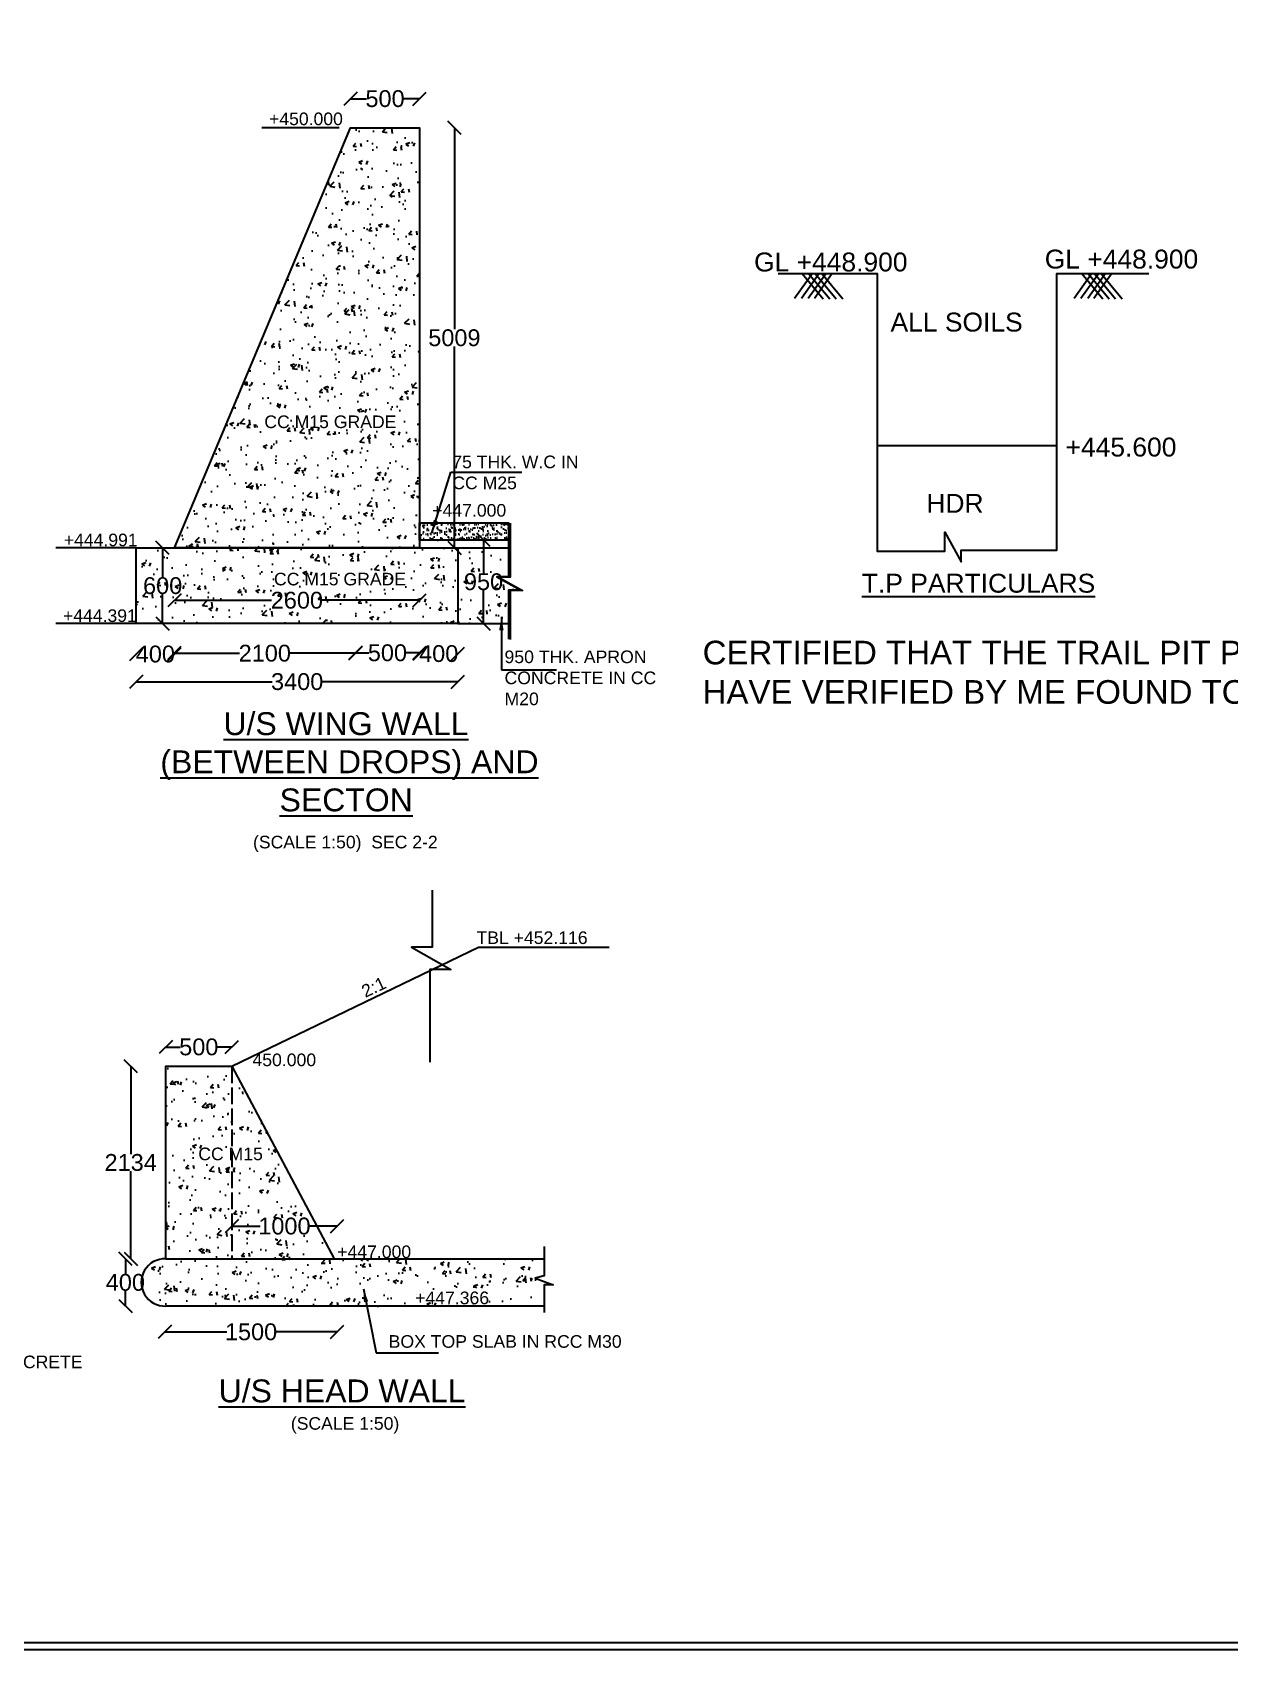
# Model space of a CAD drawing. Header units: millimetres. Extents: x 5124 to 6568637, y 2311 to 91879094.
# Drawn here: x 3711365 to 3719909, y 45930107 to 45941654 of the extents above; entities that cross this region are included whole.
import ezdxf

# ---------------------------------------------------------------- set-up
doc = ezdxf.new("R2010")
doc.units = ezdxf.units.MM
doc.header["$MEASUREMENT"] = 0
doc.linetypes.add('ACAD_ISO02W100', pattern=[15, 12, -3])
for name, color, linetype in [('DIMENSION', 7, 'Continuous'), ('DRAWING', 7, 'Continuous'), ('TEXT', 7, 'Continuous')]:
    doc.layers.add(name, color=color, linetype=linetype)
doc.styles.get("Standard").update_dxf_attribs({"font": 'arial.ttf', "height": 120})
doc.dimstyles.get("Standard").update_dxf_attribs({"dimtxt": 200, "dimasz": 110, "dimexe": 0.18, "dimexo": 0.0625, "dimgap": 0.09, "dimtad": 0, "dimtih": 1, "dimtoh": 1, "dimdec": 0, "dimzin": 0, "dimdsep": 46, "dimtxsty": 'Standard', "dimblk": 'OBLIQUE', "dimcen": 0.09, "dimse1": 1, "dimse2": 1, "dimadec": 0, "dimazin": 0, "dimtfac": 1, "dimtdec": 0, "dimtofl": 0, "dimtmove": 0, "dimatfit": 3, "dimfxl": 1, "dimtolj": 1, "dimtzin": 0, "dimarcsym": 0})
pattern_1 = [(50, (0, 0), (286.904073, -25.100854), [30, -330]), (355, (0, 0), (-55.5005334, 300.8768535), [24, -264]), (100.4514, (23.9, -2.1), (231.4037527, 275.7758168), [25.496076, -280.4568448]), (46.1842, (0, 80), (426.8964195, -66.2076057), [45, -495]), (96.6356, (35.57, 74.5), (373.8650822, 389.6471484), [38.244115, -420.6852]), (351.1842, (0, 80), (373.864778, 389.6474404), [36, -396]), (21, (40, 60), (238.7628208, -161.0475563), [30, -330]), (326, (40, 60), (97.3261328, 290.060018), [24, -264]), (71.4514, (59.9, 46.58), (336.0890514, 129.0121987), [25.496076, -280.4568448]), (37.5, (0, 0), (4.86394213, 133.15754153), [0, -260.8, 0, -268, 0, -265]), (7.5, (0, 0), (105.22781498, 157.76468475), [0, -152.8, 0, -254.8, 0, -101]), (327.5, (-89.2, 0), (213.52897447, -9.0219487), [0, -100, 0, -312, 0, -414]), (317.5, (-129.2, 0), (233.2744677, 40.0419929), [0, -130, 0, -207.2, 0, -294])]

# ---------------------------------------------------------------- blocks, each defined once
blk = doc.blocks.new('_Oblique')
at = {"color": 0, "linetype": 'ByBlock', "lineweight": -2}
blk.add_line((-0.5, -0.5), (0.5, 0.5), dxfattribs=at)
blk = doc.blocks.new('*D220')
at = {"layer": 'Defpoints', "color": 0, "linetype": 'Continuous', "transparency": 16777216}
for p in [(3714127, 45941180), (3713636, 45940972), (3714127, 45940972)]:
    blk.add_point(p, dxfattribs=at)
at = {"layer": 'DIMENSION', "color": 0, "linetype": 'Continuous', "lineweight": -2, "transparency": 16777216}
for p, q in [((3713636, 45941180), (3713749, 45941180)), ((3714127, 45941180), (3714014, 45941180))]:
    blk.add_line(p, q, dxfattribs=at)
at = {"layer": 'DIMENSION', "color": 0, "linetype": 'Continuous', "lineweight": -2, "transparency": 16777216, "xscale": 95, "yscale": 95, "zscale": 95, "rotation": 180}
blk.add_blockref('_Oblique', (3713636, 45941180), dxfattribs=at)
at = {"layer": 'DIMENSION', "color": 0, "linetype": 'Continuous', "lineweight": -2, "transparency": 16777216, "xscale": 95, "yscale": 95, "zscale": 95}
blk.add_blockref('_Oblique', (3714127, 45941180), dxfattribs=at)
at = {"layer": 'DIMENSION', "color": 0, "linetype": 'Continuous', "transparency": 16777216, "insert": (3713882, 45941180), "char_height": 120, "attachment_point": 5}
blk.add_mtext('\\A1;500', dxfattribs=at)
blk = doc.blocks.new('*D221')
at = {"layer": 'Defpoints', "color": 0, "linetype": 'Continuous', "transparency": 16777216}
for p in [(3714127, 45940972), (3714365, 45937973), (3714377, 45937973)]:
    blk.add_point(p, dxfattribs=at)
at = {"layer": 'DIMENSION', "color": 0, "linetype": 'Continuous', "lineweight": -2, "transparency": 16777216}
for p, q in [((3714377, 45940972), (3714377, 45939534)), ((3714377, 45937973), (3714377, 45939411))]:
    blk.add_line(p, q, dxfattribs=at)
at = {"layer": 'DIMENSION', "color": 0, "linetype": 'Continuous', "lineweight": -2, "transparency": 16777216, "xscale": 95, "yscale": 95, "zscale": 95}
for p, rotation in [((3714377, 45940972), 90), ((3714377, 45937973), 270)]:
    blk.add_blockref('_Oblique', p, dxfattribs=dict(at, rotation=rotation))
at = {"layer": 'DIMENSION', "color": 0, "linetype": 'Continuous', "transparency": 16777216, "insert": (3714377, 45939473), "char_height": 120, "attachment_point": 5}
blk.add_mtext('\\A1;5009', dxfattribs=at)
blk = doc.blocks.new('*D222')
at = {"layer": 'Defpoints', "color": 0, "linetype": 'Continuous', "transparency": 16777216}
for p in [(3714526, 45938030), (3714526, 45937433), (3714585, 45937433)]:
    blk.add_point(p, dxfattribs=at)
at = {"layer": 'DIMENSION', "color": 0, "linetype": 'Continuous', "lineweight": -2, "transparency": 16777216}
for p, q in [((3714585, 45938030), (3714585, 45937793)), ((3714585, 45937433), (3714585, 45937670))]:
    blk.add_line(p, q, dxfattribs=at)
at = {"layer": 'DIMENSION', "color": 0, "linetype": 'Continuous', "lineweight": -2, "transparency": 16777216, "xscale": 95, "yscale": 95, "zscale": 95}
for p, rotation in [((3714585, 45938030), 90), ((3714585, 45937433), 270)]:
    blk.add_blockref('_Oblique', p, dxfattribs=dict(at, rotation=rotation))
at = {"layer": 'DIMENSION', "color": 0, "linetype": 'Continuous', "transparency": 16777216, "insert": (3714585, 45937731), "char_height": 120, "attachment_point": 5}
blk.add_mtext('\\A1;950', dxfattribs=at)
blk = doc.blocks.new('*D223')
at = {"layer": 'Defpoints', "color": 0, "linetype": 'Continuous', "transparency": 16777216}
for p in [(3712379, 45937973), (3714127, 45937973), (3714127, 45937599)]:
    blk.add_point(p, dxfattribs=at)
at = {"layer": 'DIMENSION', "color": 0, "linetype": 'Continuous', "lineweight": -2, "transparency": 16777216}
for p, q in [((3712379, 45937599), (3713073, 45937599)), ((3714127, 45937599), (3713433, 45937599))]:
    blk.add_line(p, q, dxfattribs=at)
at = {"layer": 'DIMENSION', "color": 0, "linetype": 'Continuous', "lineweight": -2, "transparency": 16777216, "xscale": 95, "yscale": 95, "zscale": 95, "rotation": 180}
blk.add_blockref('_Oblique', (3712379, 45937599), dxfattribs=at)
at = {"layer": 'DIMENSION', "color": 0, "linetype": 'Continuous', "lineweight": -2, "transparency": 16777216, "xscale": 95, "yscale": 95, "zscale": 95}
blk.add_blockref('_Oblique', (3714127, 45937599), dxfattribs=at)
at = {"layer": 'DIMENSION', "color": 0, "linetype": 'Continuous', "transparency": 16777216, "insert": (3713253, 45937599), "char_height": 120, "attachment_point": 5}
blk.add_mtext('\\A1;2600', dxfattribs=at)
blk = doc.blocks.new('*D224')
at = {"layer": 'Defpoints', "color": 0, "linetype": 'Continuous', "transparency": 16777216}
for p in [(3712330, 45937973), (3712295, 45937433), (3712330, 45937433)]:
    blk.add_point(p, dxfattribs=at)
at = {"layer": 'DIMENSION', "color": 0, "linetype": 'Continuous', "lineweight": -2, "transparency": 16777216}
for p, q in [((3712295, 45937973), (3712295, 45937765)), ((3712295, 45937433), (3712295, 45937642))]:
    blk.add_line(p, q, dxfattribs=at)
at = {"layer": 'DIMENSION', "color": 0, "linetype": 'Continuous', "lineweight": -2, "transparency": 16777216, "xscale": 95, "yscale": 95, "zscale": 95}
for p, rotation in [((3712295, 45937973), 90), ((3712295, 45937433), 270)]:
    blk.add_blockref('_Oblique', p, dxfattribs=dict(at, rotation=rotation))
at = {"layer": 'DIMENSION', "color": 0, "linetype": 'Continuous', "transparency": 16777216, "insert": (3712295, 45937703), "char_height": 120, "attachment_point": 5}
blk.add_mtext('\\A1;600', dxfattribs=at)
blk = doc.blocks.new('*D225')
at = {"layer": 'Defpoints', "color": 0, "linetype": 'Continuous', "transparency": 16777216}
for p in [(3712379, 45937973), (3712107, 45937433), (3712379, 45937215)]:
    blk.add_point(p, dxfattribs=at)
at = {"layer": 'DIMENSION', "color": 0, "linetype": 'Continuous', "lineweight": -2, "transparency": 16777216}
for p, q in [((3712107, 45937215), (3712108, 45937215)), ((3712379, 45937215), (3712378, 45937215))]:
    blk.add_line(p, q, dxfattribs=at)
at = {"layer": 'DIMENSION', "color": 0, "linetype": 'Continuous', "lineweight": -2, "transparency": 16777216, "xscale": 95, "yscale": 95, "zscale": 95, "rotation": 180}
blk.add_blockref('_Oblique', (3712107, 45937215), dxfattribs=at)
at = {"layer": 'DIMENSION', "color": 0, "linetype": 'Continuous', "lineweight": -2, "transparency": 16777216, "xscale": 95, "yscale": 95, "zscale": 95}
blk.add_blockref('_Oblique', (3712379, 45937215), dxfattribs=at)
at = {"layer": 'DIMENSION', "color": 0, "linetype": 'Continuous', "transparency": 16777216, "insert": (3712243, 45937215), "char_height": 120, "attachment_point": 5}
blk.add_mtext('\\A1;400', dxfattribs=at)
blk = doc.blocks.new('*D217')
at = {"layer": 'Defpoints', "color": 0, "linetype": 'Continuous', "transparency": 16777216}
for p in [(3712378, 45937214), (3713671, 45937221), (3713671, 45937214)]:
    blk.add_point(p, dxfattribs=at)
at = {"layer": 'DIMENSION', "color": 0, "linetype": 'Continuous', "lineweight": -2, "transparency": 16777216}
for p, q in [((3712378, 45937221), (3712844, 45937221)), ((3713671, 45937221), (3713204, 45937221))]:
    blk.add_line(p, q, dxfattribs=at)
at = {"layer": 'DIMENSION', "color": 0, "linetype": 'Continuous', "lineweight": -2, "transparency": 16777216, "xscale": 95, "yscale": 95, "zscale": 95, "rotation": 180}
blk.add_blockref('_Oblique', (3712378, 45937221), dxfattribs=at)
at = {"layer": 'DIMENSION', "color": 0, "linetype": 'Continuous', "lineweight": -2, "transparency": 16777216, "xscale": 95, "yscale": 95, "zscale": 95}
blk.add_blockref('_Oblique', (3713671, 45937221), dxfattribs=at)
at = {"layer": 'DIMENSION', "color": 0, "linetype": 'Continuous', "transparency": 16777216, "insert": (3713024, 45937221), "char_height": 120, "attachment_point": 5}
blk.add_mtext('\\A1;2100', dxfattribs=at)
blk = doc.blocks.new('*D218')
at = {"layer": 'Defpoints', "color": 0, "linetype": 'Continuous', "transparency": 16777216}
for p in [(3713671, 45937221), (3714128, 45937224), (3714128, 45937221)]:
    blk.add_point(p, dxfattribs=at)
at = {"layer": 'DIMENSION', "color": 0, "linetype": 'Continuous', "lineweight": -2, "transparency": 16777216}
for p, q in [((3713671, 45937224), (3713767, 45937224)), ((3714128, 45937224), (3714032, 45937224))]:
    blk.add_line(p, q, dxfattribs=at)
at = {"layer": 'DIMENSION', "color": 0, "linetype": 'Continuous', "lineweight": -2, "transparency": 16777216, "xscale": 95, "yscale": 95, "zscale": 95, "rotation": 180}
blk.add_blockref('_Oblique', (3713671, 45937224), dxfattribs=at)
at = {"layer": 'DIMENSION', "color": 0, "linetype": 'Continuous', "lineweight": -2, "transparency": 16777216, "xscale": 95, "yscale": 95, "zscale": 95}
blk.add_blockref('_Oblique', (3714128, 45937224), dxfattribs=at)
at = {"layer": 'DIMENSION', "color": 0, "linetype": 'Continuous', "transparency": 16777216, "insert": (3713899, 45937224), "char_height": 120, "attachment_point": 5}
blk.add_mtext('\\A1;500', dxfattribs=at)
blk = doc.blocks.new('*D226')
at = {"layer": 'Defpoints', "color": 0, "linetype": 'Continuous', "transparency": 16777216}
for p in [(3714402, 45937433), (3714128, 45937221), (3714402, 45937218)]:
    blk.add_point(p, dxfattribs=at)
at = {"layer": 'DIMENSION', "color": 0, "linetype": 'Continuous', "lineweight": -2, "transparency": 16777216}
for p, q in [((3714128, 45937218), (3714130, 45937218)), ((3714402, 45937218), (3714400, 45937218))]:
    blk.add_line(p, q, dxfattribs=at)
at = {"layer": 'DIMENSION', "color": 0, "linetype": 'Continuous', "lineweight": -2, "transparency": 16777216, "xscale": 95, "yscale": 95, "zscale": 95, "rotation": 180}
blk.add_blockref('_Oblique', (3714128, 45937218), dxfattribs=at)
at = {"layer": 'DIMENSION', "color": 0, "linetype": 'Continuous', "lineweight": -2, "transparency": 16777216, "xscale": 95, "yscale": 95, "zscale": 95}
blk.add_blockref('_Oblique', (3714402, 45937218), dxfattribs=at)
at = {"layer": 'DIMENSION', "color": 0, "linetype": 'Continuous', "transparency": 16777216, "insert": (3714265, 45937218), "char_height": 120, "attachment_point": 5}
blk.add_mtext('\\A1;400', dxfattribs=at)
blk = doc.blocks.new('*D219')
at = {"layer": 'Defpoints', "color": 0, "linetype": 'Continuous', "transparency": 16777216}
for p in [(3712107, 45937433), (3714402, 45937433), (3714402, 45937018)]:
    blk.add_point(p, dxfattribs=at)
at = {"layer": 'DIMENSION', "color": 0, "linetype": 'Continuous', "lineweight": -2, "transparency": 16777216}
for p, q in [((3712107, 45937018), (3713076, 45937018)), ((3714402, 45937018), (3713434, 45937018))]:
    blk.add_line(p, q, dxfattribs=at)
at = {"layer": 'DIMENSION', "color": 0, "linetype": 'Continuous', "lineweight": -2, "transparency": 16777216, "xscale": 95, "yscale": 95, "zscale": 95, "rotation": 180}
blk.add_blockref('_Oblique', (3712107, 45937018), dxfattribs=at)
at = {"layer": 'DIMENSION', "color": 0, "linetype": 'Continuous', "lineweight": -2, "transparency": 16777216, "xscale": 95, "yscale": 95, "zscale": 95}
blk.add_blockref('_Oblique', (3714402, 45937018), dxfattribs=at)
at = {"layer": 'DIMENSION', "color": 0, "linetype": 'Continuous', "transparency": 16777216, "insert": (3713255, 45937018), "char_height": 120, "attachment_point": 5}
blk.add_mtext('\\A1;3400', dxfattribs=at)
blk = doc.blocks.new('*D239')
at = {"layer": 'Defpoints', "color": 0, "linetype": 'Continuous', "transparency": 16777216}
for p in [(3712318, 45934410), (3712318, 45934272), (3712788, 45934272)]:
    blk.add_point(p, dxfattribs=at)
at = {"layer": 'DIMENSION', "color": 0, "linetype": 'Continuous', "lineweight": -2, "transparency": 16777216}
for p, q in [((3712318, 45934410), (3712421, 45934410)), ((3712788, 45934410), (3712685, 45934410))]:
    blk.add_line(p, q, dxfattribs=at)
at = {"layer": 'DIMENSION', "color": 0, "linetype": 'Continuous', "lineweight": -2, "transparency": 16777216, "xscale": 95, "yscale": 95, "zscale": 95, "rotation": 180}
blk.add_blockref('_Oblique', (3712318, 45934410), dxfattribs=at)
at = {"layer": 'DIMENSION', "color": 0, "linetype": 'Continuous', "lineweight": -2, "transparency": 16777216, "xscale": 95, "yscale": 95, "zscale": 95}
blk.add_blockref('_Oblique', (3712788, 45934410), dxfattribs=at)
at = {"layer": 'DIMENSION', "color": 0, "linetype": 'Continuous', "transparency": 16777216, "insert": (3712553, 45934410), "char_height": 120, "attachment_point": 5}
blk.add_mtext('\\A1;500', dxfattribs=at)
blk = doc.blocks.new('*D240')
at = {"layer": 'Defpoints', "color": 0, "linetype": 'Continuous', "transparency": 16777216}
for p in [(3712318, 45934272), (3712067, 45932898), (3712318, 45932898)]:
    blk.add_point(p, dxfattribs=at)
at = {"layer": 'DIMENSION', "color": 0, "linetype": 'Continuous', "lineweight": -2, "transparency": 16777216}
for p, q in [((3712067, 45934272), (3712067, 45933646)), ((3712067, 45932898), (3712067, 45933524))]:
    blk.add_line(p, q, dxfattribs=at)
at = {"layer": 'DIMENSION', "color": 0, "linetype": 'Continuous', "lineweight": -2, "transparency": 16777216, "xscale": 95, "yscale": 95, "zscale": 95}
for p, rotation in [((3712067, 45934272), 90), ((3712067, 45932898), 270)]:
    blk.add_blockref('_Oblique', p, dxfattribs=dict(at, rotation=rotation))
at = {"layer": 'DIMENSION', "color": 0, "linetype": 'Continuous', "transparency": 16777216, "insert": (3712067, 45933585), "char_height": 120, "attachment_point": 5}
blk.add_mtext('\\A1;2134', dxfattribs=at)
blk = doc.blocks.new('*D241')
at = {"layer": 'Defpoints', "color": 0, "linetype": 'Continuous', "transparency": 16777216}
for p in [(3712311, 45932898), (3712029, 45932561), (3712318, 45932561)]:
    blk.add_point(p, dxfattribs=at)
at = {"layer": 'DIMENSION', "color": 0, "linetype": 'Continuous', "lineweight": -2, "transparency": 16777216}
for p, q in [((3712029, 45932898), (3712029, 45932791)), ((3712029, 45932561), (3712029, 45932668))]:
    blk.add_line(p, q, dxfattribs=at)
at = {"layer": 'DIMENSION', "color": 0, "linetype": 'Continuous', "lineweight": -2, "transparency": 16777216, "xscale": 95, "yscale": 95, "zscale": 95}
for p, rotation in [((3712029, 45932898), 90), ((3712029, 45932561), 270)]:
    blk.add_blockref('_Oblique', p, dxfattribs=dict(at, rotation=rotation))
at = {"layer": 'DIMENSION', "color": 0, "linetype": 'Continuous', "transparency": 16777216, "insert": (3712029, 45932729), "char_height": 120, "attachment_point": 5}
blk.add_mtext('\\A1;400', dxfattribs=at)
blk = doc.blocks.new('*D242')
at = {"layer": 'Defpoints', "color": 0, "linetype": 'Continuous', "transparency": 16777216}
for p in [(3712311, 45932898), (3713541, 45932901), (3713541, 45932376)]:
    blk.add_point(p, dxfattribs=at)
at = {"layer": 'DIMENSION', "color": 0, "linetype": 'Continuous', "lineweight": -2, "transparency": 16777216}
for p, q in [((3712311, 45932376), (3712752, 45932376)), ((3713541, 45932376), (3713099, 45932376))]:
    blk.add_line(p, q, dxfattribs=at)
at = {"layer": 'DIMENSION', "color": 0, "linetype": 'Continuous', "lineweight": -2, "transparency": 16777216, "xscale": 95, "yscale": 95, "zscale": 95, "rotation": 180}
blk.add_blockref('_Oblique', (3712311, 45932376), dxfattribs=at)
at = {"layer": 'DIMENSION', "color": 0, "linetype": 'Continuous', "lineweight": -2, "transparency": 16777216, "xscale": 95, "yscale": 95, "zscale": 95}
blk.add_blockref('_Oblique', (3713541, 45932376), dxfattribs=at)
at = {"layer": 'DIMENSION', "color": 0, "linetype": 'Continuous', "transparency": 16777216, "insert": (3712926, 45932376), "char_height": 120, "attachment_point": 5}
blk.add_mtext('\\A1;1500', dxfattribs=at)
blk = doc.blocks.new('*D243')
at = {"layer": 'Defpoints', "color": 0, "linetype": 'Continuous', "transparency": 16777216}
for p in [(3713541, 45933131), (3712788, 45932898), (3713541, 45932901)]:
    blk.add_point(p, dxfattribs=at)
at = {"layer": 'DIMENSION', "color": 0, "linetype": 'Continuous', "lineweight": -2, "transparency": 16777216}
for p, q in [((3712788, 45933131), (3712991, 45933131)), ((3713541, 45933131), (3713338, 45933131))]:
    blk.add_line(p, q, dxfattribs=at)
at = {"layer": 'DIMENSION', "color": 0, "linetype": 'Continuous', "lineweight": -2, "transparency": 16777216, "xscale": 95, "yscale": 95, "zscale": 95, "rotation": 180}
blk.add_blockref('_Oblique', (3712788, 45933131), dxfattribs=at)
at = {"layer": 'DIMENSION', "color": 0, "linetype": 'Continuous', "lineweight": -2, "transparency": 16777216, "xscale": 95, "yscale": 95, "zscale": 95}
blk.add_blockref('_Oblique', (3713541, 45933131), dxfattribs=at)
at = {"layer": 'DIMENSION', "color": 0, "linetype": 'Continuous', "transparency": 16777216, "insert": (3713164, 45933131), "char_height": 120, "attachment_point": 5}
blk.add_mtext('\\A1;1000', dxfattribs=at)

msp = doc.modelspace()

# ---------------------------------------------------------------- hatches: boundary and pattern name
at = {"layer": 'DRAWING', "linetype": 'Continuous'}
h = msp.add_hatch(dxfattribs=at)
h.set_pattern_fill('AR-CONC', color=256, scale=40, style=0)
h.set_pattern_definition(pattern_1)
h.paths.add_polyline_path([(3714127.4, 45940971.8), (3713635.9, 45940971.8), (3712379.3, 45937973.3), (3714127.4, 45937973.3)])
h.paths.add_polyline_path([(3714402.2, 45937973.3), (3712107.2, 45937973.3), (3712107.2, 45937433.1), (3714402.2, 45937433.1)])
h.paths.add_polyline_path([(3714763, 45937671), (3714851.8, 45937671), (3714678.7, 45937766.1), (3714763.1, 45937766.1), (3714763.1, 45937973.3), (3714402.2, 45937973.3), (3714402.2, 45937433.1), (3714763, 45937433.1)])
h.paths.add_polyline_path([(3712998, 45938941.1), (3713973.2, 45938941.1), (3713973.2, 45938803), (3712998, 45938803)], flags=24)
h.paths.add_polyline_path([(3713066.9, 45937818.3), (3714042.1, 45937818.3), (3714042.1, 45937680.2), (3713066.9, 45937680.2)], flags=24)
h = msp.add_hatch(dxfattribs=at)
h.set_pattern_fill('AR-SAND', color=256, scale=25, style=0)
h.set_pattern_definition([(37.5, (15105.14, 30.335), (-1.574833953, 48.170594225), [0, -38, 0, -42.5, 0, -40.625]), (7.5, (15105.14, 30.335), (44.24441763, 70.55365163), [0, -20.5, 0, -34.25, 0, -13.125]), (327.5, (15074.39, 30.335), (77.853546544, 0.14147634), [0, -12.5, 0, -45, 0, -58.75]), (317.5, (15074.39, 30.335), (75.15316511, 21.94188912), [0, -6.25, 0, -29.5, 0, -33.75])])
h.paths.add_polyline_path([(3714763.1, 45938152.9), (3714127.4, 45938152.9), (3714127.4, 45938029.5), (3714763.1, 45938029.5)])
h = msp.add_hatch(dxfattribs=at)
h.set_pattern_fill('AR-CONC', color=256, scale=40, style=0)
h.set_pattern_definition(pattern_1)
h.paths.add_polyline_path([(3712788, 45934272), (3712318, 45934272), (3712318, 45932897.8), (3712788, 45932897.8)])
h.paths.add_polyline_path([(3712788, 45934272), (3712788, 45932897.8), (3713519.1, 45932897.8)])
h.paths.add_polyline_path([(3715017.9, 45932712.7), (3715082.2, 45932712.7), (3714954.2, 45932760.6), (3715017.9, 45932775.7), (3715017.9, 45932897.8), (3712318, 45932897.8, 1.0424328), (3712318, 45932560.6), (3715017.9, 45932560.6)])
h.paths.add_polyline_path([(3712526.6, 45933714.3), (3713021.5, 45933714.3), (3713021.5, 45933576.1), (3712526.6, 45933576.1)], flags=9)
h.paths.add_polyline_path([(3712961, 45933222.3), (3713367.6, 45933222.3), (3713367.6, 45933039.7), (3712961, 45933039.7)], flags=24)
h.paths.add_polyline_path([(3711864.7, 45932820.5), (3712194.3, 45932820.5), (3712194.3, 45932638), (3711864.7, 45932638)], flags=9)
h.paths.add_polyline_path([(3714074.3, 45932686.5), (3714634.5, 45932686.5), (3714634.5, 45932549.6), (3714074.3, 45932549.6)], flags=9)

# ---------------------------------------------------------------- linework, layer by layer
for p, q in [((3712318, 45932897.8), (3715017.9, 45932897.8)), ((3715017.9, 45932897.8), (3715017.9, 45932775.7)), ((3715017.9, 45932712.7), (3715017.9, 45932560.6)), ((3715017.9, 45932560.6), (3712318, 45932560.6))]:
    msp.add_line(p, q, dxfattribs=at)
for points in [[(3733388.5, 45956444.6), (3695813.5, 45956444.6), (3695813.5, 45930107.4), (3733388.5, 45930107.4)], [(3733338.2, 45956394.3), (3695863.8, 45956394.3), (3695863.8, 45930157.7), (3733338.2, 45930157.7)], [(3714127.4, 45937973.3), (3712379.3, 45937973.3), (3713635.9, 45940971.8), (3714127.4, 45940971.8)], [(3714127.4, 45938152.9), (3714763.1, 45938152.9), (3714763.1, 45938029.5), (3714127.4, 45938029.5)], [(3712107.2, 45937973.3), (3714402.2, 45937973.3), (3714402.2, 45937433.1), (3712107.2, 45937433.1)]]:
    msp.add_lwpolyline(points, close=True, dxfattribs=at)
for points in [[(3713555.5, 45940971.8), (3713003.6, 45940971.8)], [(3714763.1, 45938152.9), (3714763.1, 45937766.1), (3714678.7, 45937766.1), (3714851.8, 45937671), (3714763, 45937671), (3714763, 45937322.7)], [(3714774.9, 45938150.3), (3714774.9, 45937763.5), (3714690.6, 45937763.5), (3714863.7, 45937668.3), (3714774.8, 45937668.3), (3714774.8, 45937320)], [(3712107.2, 45937973.3), (3711532.5, 45937973.3)], [(3714402.2, 45937973.3), (3714768.8, 45937973.3)], [(3712107.2, 45937433.1), (3711532.5, 45937433.1)], [(3714402.2, 45937433.1), (3714768.8, 45937433.1)], [(3714219.4, 45935529.2), (3714219.4, 45935122.6), (3714071.1, 45935122.6), (3714352.6, 45934963.8), (3714201.7, 45934963.8), (3714201.7, 45934301.2)], [(3712788, 45934272), (3714550, 45935123.5), (3715481.7, 45935123.5)], [(3712318, 45932897.8), (3712318, 45934272), (3712788, 45934272), (3713519.1, 45932897.8)], [(3715017.9, 45932985.4), (3715017.9, 45932775.7), (3714954.2, 45932760.6), (3715082.2, 45932712.7), (3715017.9, 45932712.7), (3715017.9, 45932514.5)]]:
    msp.add_lwpolyline(points, dxfattribs=at)
at = {"layer": 'DRAWING'}
for points in [[(3716686.5, 45939932), (3717393.8, 45939932), (3717393.8, 45937950), (3717877.9, 45937950), (3717877.9, 45938085.5), (3717993.2, 45937873), (3717993.2, 45937957.9), (3718676.8, 45937957.9), (3718676.8, 45939932), (3719331.9, 45939932)], [(3716932.2, 45939932), (3716804.6, 45939754.3)], [(3716980.8, 45939932), (3716853.2, 45939754.3)], [(3716859.7, 45939932), (3717009.8, 45939752)], [(3717030, 45939932), (3716902.4, 45939754.3)], [(3716905.2, 45939932), (3717055.3, 45939752)], [(3717073.9, 45939932), (3716946.2, 45939754.3)], [(3716950.7, 45939932), (3717100.9, 45939752)], [(3716998, 45939932), (3717148.1, 45939752)], [(3718926.5, 45939932), (3718798.9, 45939754.3)], [(3718975.1, 45939932), (3718847.5, 45939754.3)], [(3718854, 45939932), (3719004.1, 45939752)], [(3719024.3, 45939932), (3718896.7, 45939754.3)], [(3718899.5, 45939932), (3719049.6, 45939752)], [(3719068.2, 45939932), (3718940.5, 45939754.3)], [(3718945, 45939932), (3719095.2, 45939752)], [(3718992.3, 45939932), (3719142.4, 45939752)], [(3717393.8, 45938704.6), (3718676.8, 45938704.6)]]:
    msp.add_lwpolyline(points, dxfattribs=at)
at = {"layer": 'DRAWING', "linetype": 'ACAD_ISO02W100', "ltscale": 10}
msp.add_lwpolyline([(3712788, 45934272), (3712788, 45932897.8)], dxfattribs=at)
at = {"layer": 'DRAWING', "linetype": 'Continuous'}
msp.add_arc((3712311, 45932729.2), 168.7, 87.61963, 272.38037, dxfattribs=at)

# ---------------------------------------------------------------- texts
at = {"layer": 'DIMENSION', "char_height": 134.94, "attachment_point": 1}
for s, insert, width in [('GL +448.900', (3716515.5, 45940081.9), 1087.684), ('GL +448.900', (3718589.9, 45940102.7), 1087.684), ('HDR', (3717745, 45938358.8), 1087.684), ('{\\LT.P PARTICULARS}', (3717284.8, 45937788.7), 1654.799)]:
    msp.add_mtext(s, dxfattribs=dict(at, insert=insert, width=width))
at = {"layer": 'DRAWING', "char_height": 134.94, "attachment_point": 1}
for s, insert, width in [('ALL SOILS', (3717489.5, 45939652.9), 1087.684), ('+445.600', (3718738.3, 45938760.6), 783.838)]:
    msp.add_mtext(s, dxfattribs=dict(at, insert=insert, width=width))
at = {"layer": 'DRAWING', "linetype": 'Continuous', "char_height": 90, "attachment_point": 1}
for s, insert, width in [('CC M15 GRADE', (3713020.5, 45938918.6), 937.305), ('75 THK. W.C IN \\PCC M25', (3714361.9, 45938632.5), 1767.245), ('+447.000', (3714219.1, 45938286.4), 661.171), ('CC M15 GRADE', (3713089.4, 45937795.8), 937.305), ('950 THK. APRON CONCRETE IN CC M20', (3714734.9, 45937240.5), 1230.116), ('TBL +452.116', (3714534.4, 45935235.3), 888.569), ('450.000', (3712935.9, 45934363.2), 937.305), ('CC M15 ', (3712549.1, 45933691.8), 937.305), ('+447.000', (3713540.6, 45932992.9), 449.365), ('+447.366', (3714096.8, 45932664), 449.365), ('BOX TOP SLAB IN RCC M30', (3713908, 45932352.8), 1666.184)]:
    msp.add_mtext(s, dxfattribs=dict(at, insert=insert, width=width))
at = {"layer": 'DRAWING', "linetype": 'Continuous', "insert": (3713702.8, 45934841.9), "char_height": 90, "width": 152.598, "attachment_point": 1, "rotation": 25.00519}
msp.add_mtext('2:1', dxfattribs=at)
at = {"layer": 'TEXT', "attachment_point": 1}
for s, insert, char_height, width in [('\\pi3.9409;+450.000', (3713050.5, 45941081.3), 89.807, 521.67), ('\\pi12.456;+444.991', (3711577.3, 45938075), 89.807, 521.67), ('\\pi12.456;+444.391', (3711571.5, 45937534.5), 89.807, 521.67), ('CERTIFIED THAT THE TRAIL PIT PARTICULARS HAVE VERIFIED BY ME FOUND TO BE CORRECT', (3716148.5, 45937310.4), 168.676, 5702.993), ('\\pi1190.3;{\\LU/S WING WALL \\P\\pi676.49; (BETWEEN DROPS) AND \\P\\pi1591;SECTON}', (3711538.6, 45936800.2), 163.286, 4103.666), ('\\pi125.16;(SCALE 1:50)  SEC 2-2', (3712814.9, 45935918), 89.807, 1553.993), ('1000 THK. APRON CONCRETE IN CCM15 GRADE', (3709904.1, 45932206.7), 89.807, 1914.249), ('\\pi927.65;{\\LU/S HEAD WALL  }', (3711767, 45932036.4), 163.286, 3591.195), ('\\pi266.93;(SCALE 1:50)  ', (3712943.1, 45931767.4), 89.807, 1295.752)]:
    msp.add_mtext(s, dxfattribs=dict(at, insert=insert, char_height=char_height, width=width))

# ---------------------------------------------------------------- dimensions: what is measured, and where the dimension line sits
at = {"layer": 'DIMENSION', "linetype": 'Continuous'}
for base, p1, p2, text, picture, middle in [((3714127.4, 45941180.2), (3713635.9, 45940971.8), (3714127.4, 45940971.8), '500', '*D220', (3713881.6, 45941180.2)), ((3712379.3, 45937215.3), (3712107.2, 45937433.1), (3712379.3, 45937973.3), '400', '*D225', (3712243.3, 45937215.3)), ((3714127.4, 45937598.7), (3712379.3, 45937973.3), (3714127.4, 45937973.3), '2600', '*D223', (3713253.4, 45937598.7)), ((3714402.2, 45937017.8), (3712107.2, 45937433.1), (3714402.2, 45937433.1), '3400', '*D219', (3713254.7, 45937017.8)), ((3714402.2, 45937218.3), (3714128.2, 45937221.2), (3714402.2, 45937433.1), '400', '*D226', (3714265.2, 45937218.3)), ((3713670.6, 45937221.2), (3712378, 45937214), (3713670.6, 45937214), '2100', '*D217', (3713024.3, 45937221.2)), ((3714128.2, 45937224.2), (3713670.6, 45937221.2), (3714128.2, 45937221.2), '500', '*D218', (3713899.4, 45937224.2)), ((3712318, 45934410), (3712788, 45934272), (3712318, 45934272), '500', '*D239', (3712553, 45934410)), ((3713540.6, 45933131), (3712788, 45932897.8), (3713540.6, 45932901), '1000', '*D243', (3713164.3, 45933131)), ((3713540.6, 45932375.5), (3712311, 45932897.9), (3713540.6, 45932901), '1500', '*D242', (3712925.8, 45932375.5))]:
    dim = msp.add_linear_dim(base=base, p1=p1, p2=p2, text=text, dimstyle='Standard', override={"dimasz": 95, "dimarcsym": 1}, dxfattribs=at)
    dim.commit()
    dim.dimension.update_dxf_attribs({"geometry": picture, "text_midpoint": middle})
for base, p1, p2, text, picture, middle in [((3714377.3, 45937973.3), (3714127.4, 45940971.8), (3714365.3, 45937973.3), '5009', '*D221', (3714377.3, 45939472.6)), ((3712294.9, 45937433.1), (3712330.4, 45937973.3), (3712330.4, 45937433.1), '600', '*D224', (3712294.9, 45937703.2)), ((3714585.5, 45937433.1), (3714525.6, 45938029.5), (3714525.6, 45937433.1), '950', '*D222', (3714585.5, 45937731.3)), ((3712067, 45932897.8), (3712318, 45934272), (3712318, 45932897.8), '2134', '*D240', (3712067, 45933584.9)), ((3712029.5, 45932560.6), (3712311, 45932897.9), (3712318, 45932560.6), '400', '*D241', (3712029.5, 45932729.3))]:
    dim = msp.add_linear_dim(base=base, p1=p1, p2=p2, angle=90, text=text, dimstyle='Standard', override={"dimasz": 95, "dimarcsym": 1}, dxfattribs=at)
    dim.commit()
    dim.dimension.update_dxf_attribs({"geometry": picture, "text_midpoint": middle})

# ---------------------------------------------------------------- leaders
msp.add_leader([(3713728, 45932684), (3713818.5, 45932225.5), (3714264.5, 45932225.5)], dimstyle='Standard', override={"dimasz": 95, "dimgap": 0.09, "dimtad": 0, "dimarcsym": 1}, dxfattribs=at)
at = {"layer": 'DRAWING', "linetype": 'Continuous'}
for points in [[(3714215.7, 45938078.4), (3714352, 45938514.3), (3714858.8, 45938514.3)], [(3714712.5, 45937480.8), (3714712.5, 45937102.9), (3715105.4, 45937102.9)]]:
    msp.add_leader(points, dimstyle='Standard', override={"dimasz": 95, "dimgap": 0.09, "dimtad": 0, "dimarcsym": 1}, dxfattribs=at)

doc.saveas('drawing.dxf')
